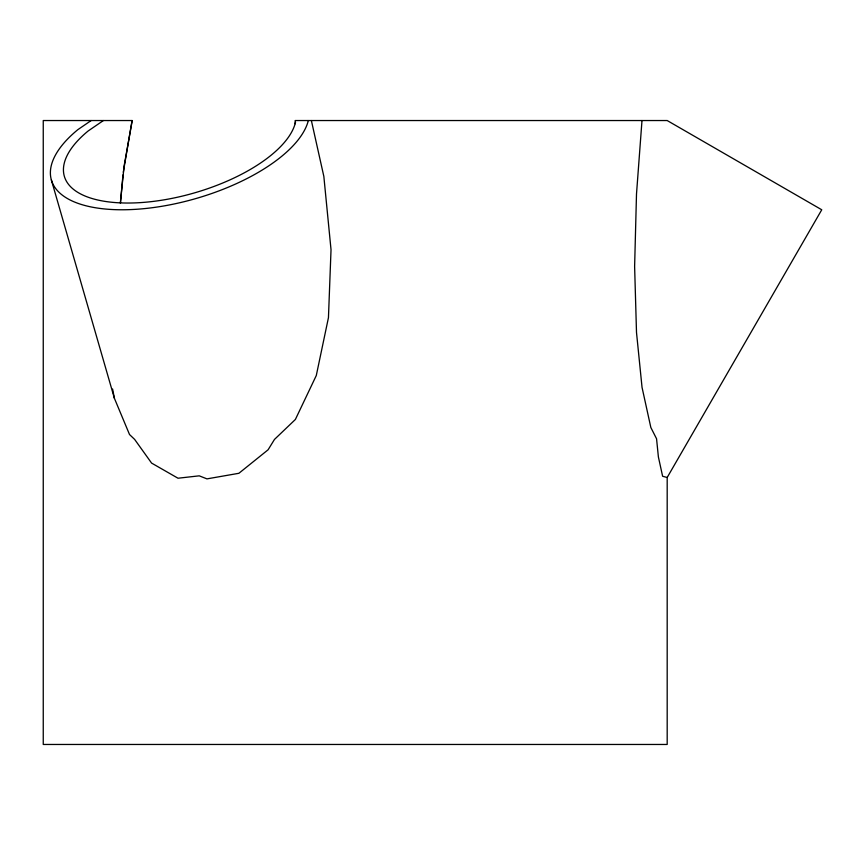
<?xml version="1.0" encoding="UTF-8"?>
<svg xmlns="http://www.w3.org/2000/svg" width="865" height="865" viewBox="0 0 865 865"><rect width="100%" height="100%" fill="white"/><g stroke="black" fill="none" stroke-linecap="round" stroke-linejoin="round"><path stroke-width="1.3" d="M295.106 123.792L295.17 120.538L667.185 120.538L821.75 209.773L667.185 477.491L667.185 744.462L43.25 744.462L43.25 120.538L132.226 120.538L124.138 165.799L120.376 203.134M308.059 120.538L308.037 121.651A133.697 57.89 -16.1 0 1 129.242 209.644A133.697 57.89 -16.1 0 1 77.839 129.663L91.171 120.538M641.992 120.538L636.499 194.019L634.618 266.496L636.499 332.441L642.035 387.347L650.837 427.483L656.557 438.76L658.384 456.915L662.622 476.28L667.185 477.491M120.408 202.875L122.971 174.892M123.317 172.232L132.064 120.538M103.411 120.538L88.133 130.993A120.213 52.051 -16.1 0 0 135.989 202.853A120.213 52.051 -16.1 0 0 295.549 122.062M51.349 179.877L114.407 398.322L129.512 434.511L134.626 439.388L151.591 463.089L178.006 478.226L199.231 475.837L206.962 478.875L238.881 473.296L268.096 449.789L274.475 439.431L295.376 419.471L316.287 375.54L328.451 317.65L331.025 249.736L323.845 176.417L311.368 120.538M112.601 389.034L114.407 398.322"/></g></svg>
